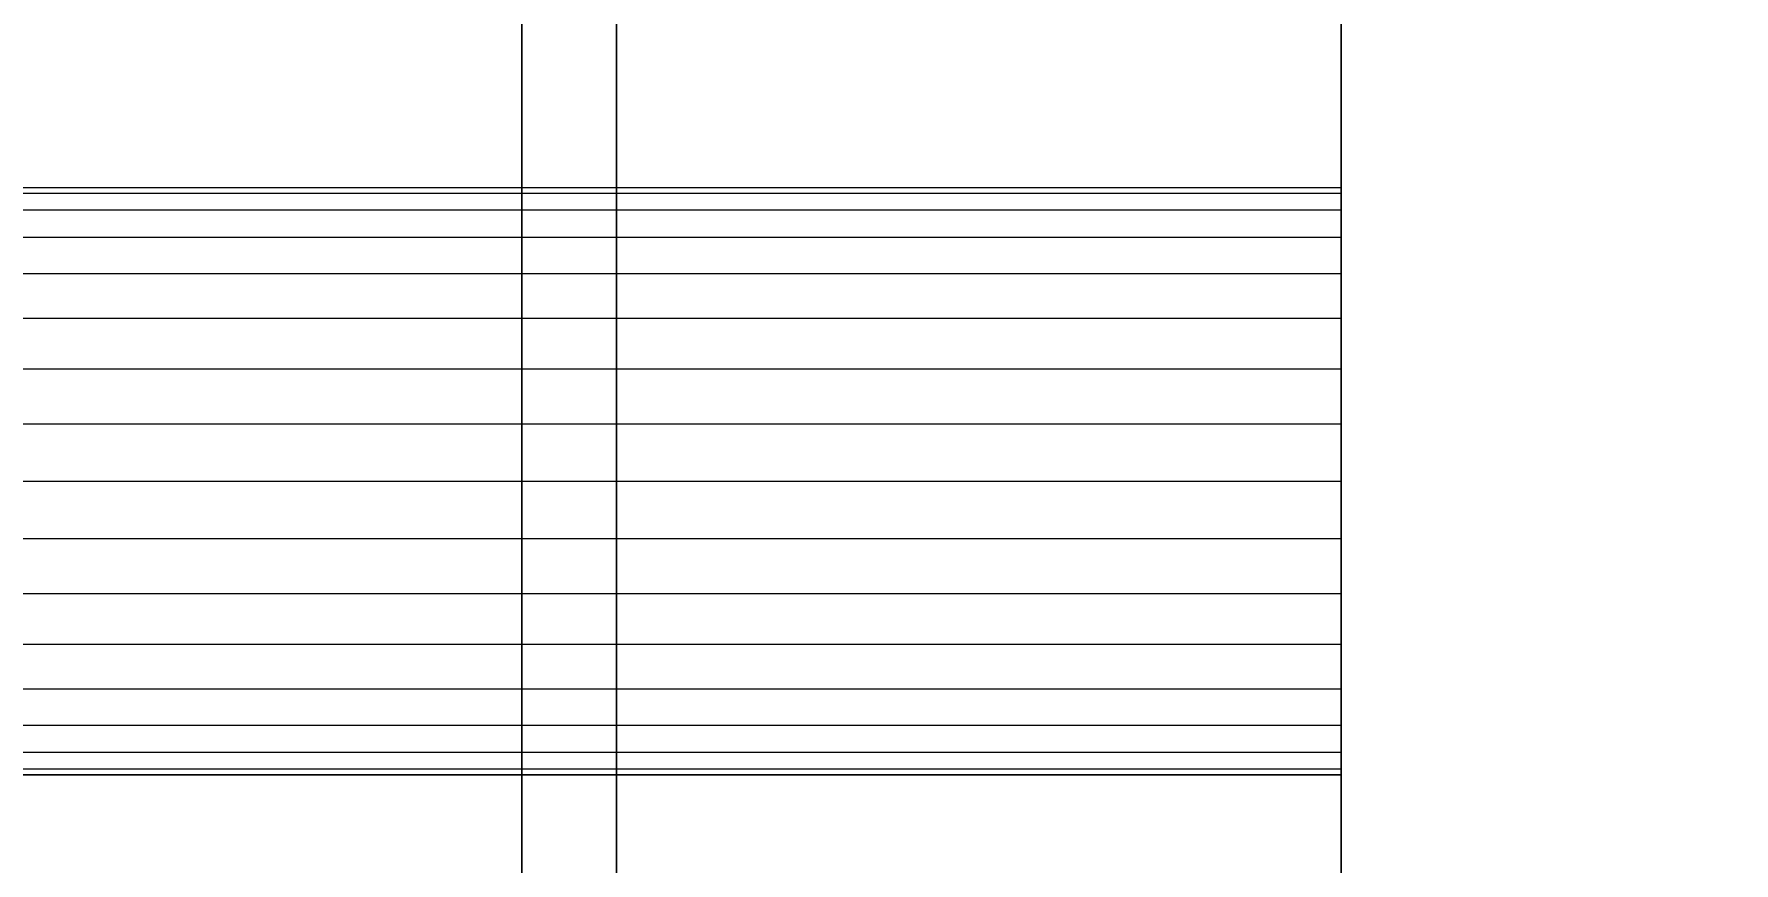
# Model space of a CAD drawing. Header units: millimetres. Extents: x -22443 to 8019, y 3751 to 17584.
# Drawn here: x -19324.7 to -19210.1, y 12241.6 to 12297.4 of the extents above; entities that cross this region are included whole.
import ezdxf

# ---------------------------------------------------------------- set-up
doc = ezdxf.new("R2010")
doc.units = ezdxf.units.MM
for name, color, linetype, lineweight in [('A-ANNO-DIMS', 211, 'Continuous', 9), ('A-ANNO-DIMS-50', 211, 'Continuous', 9), ('A-GENM', 13, 'Continuous', 18)]:
    doc.layers.add(name, color=color, linetype=linetype, lineweight=lineweight)
doc.styles.add('Arial', font='arial.ttf', dxfattribs={"height": 125})
doc.dimstyles.new('Diagonal_-_2_5mm_Arial', dxfattribs={"dimscale": 304.8, "dimtxt": 127.532425, "dimasz": 0.492126, "dimexe": 0.393701, "dimexo": 0.246063, "dimgap": 0.287073, "dimtad": 1, "dimdec": 0, "dimzin": 0, "dimdsep": 46, "dimtxsty": 'Arial', "dimblk1": 'OBLIQUE', "dimblk2": 'OBLIQUE', "dimsah": 1, "dimcen": 0.09, "dimdle": 0.393701, "dimazin": 0, "dimtfac": 1, "dimtdec": 4, "dimtix": 1, "dimtmove": 0, "dimatfit": 3, "dimfxl": 1, "dimtvp": 1, "dimtolj": 1, "dimtzin": 0, "dimarcsym": 2})

# ---------------------------------------------------------------- blocks, each defined once
blk = doc.blocks.new('Nevera de autoservicio single - Nevera de autoservicio single-466915-Level 1')
at = {"layer": 'A-GENM'}
for p, q in [((399.53, -1108.9), (399.53, 1307.98)), ((399.53, 1307.98), (399.53, -1108.9)), ((399.53, -1108.9), (399.53, 1307.98)), ((399.53, 1307.98), (399.53, -1108.9)), ((399.53, -1108.9), (399.53, 1307.98)), ((399.53, -1108.9), (399.53, 1307.98)), ((399.53, -1108.9), (399.53, 1307.98)), ((399.53, -1108.9), (399.53, 1307.98)), ((399.53, -1108.9), (399.53, 1307.98)), ((399.53, 1307.98), (399.53, -1108.9)), ((399.53, -1108.9), (399.53, 1307.98)), ((399.53, 1307.98), (399.53, -1108.9)), ((399.53, -1108.9), (399.53, 1307.98)), ((399.53, 1307.98), (399.53, -1108.9)), ((399.53, -1108.9), (399.53, 1307.98)), ((399.53, 1307.98), (399.53, -1108.9)), ((405.91, -1108.9), (405.91, 1307.98)), ((405.91, -1108.9), (405.91, 1307.98)), ((405.91, 1307.98), (405.91, -1108.9)), ((405.91, 1307.98), (405.91, -1108.9)), ((454.75, 1307.98), (454.75, -1108.9)), ((454.75, -1108.9), (454.75, 1307.98)), ((454.75, -1108.9), (454.75, 1307.98)), ((454.75, -1108.9), (454.75, 1307.98)), ((454.75, -1028.38), (454.75, 977.96)), ((454.75, 154.85), (454.75, 103.4)), ((454.75, 123.19), (255.92, 123.19)), ((454.75, 123.19), (255.92, 123.19)), ((454.75, 123.19), (255.92, 123.19)), ((454.75, 123.19), (255.92, 123.19)), ((454.75, 123.19), (255.92, 123.19)), ((454.75, 123.19), (255.92, 123.19)), ((454.75, 123.19), (255.92, 123.19)), ((454.75, 123.19), (255.92, 123.19)), ((454.75, 123.19), (255.92, 123.19)), ((454.75, 123.19), (255.92, 123.19)), ((454.75, 123.19), (255.92, 123.19)), ((454.75, 123.19), (255.92, 123.19)), ((454.75, 122.81), (255.92, 122.81)), ((454.75, 122.81), (255.92, 122.81)), ((454.75, 122.81), (255.92, 122.81)), ((454.75, 122.81), (255.92, 122.81)), ((454.75, 122.81), (255.92, 122.81)), ((454.75, 122.81), (255.92, 122.81)), ((454.75, 122.81), (255.92, 122.81)), ((454.75, 122.81), (255.92, 122.81)), ((454.75, 122.81), (255.92, 122.81)), ((454.75, 122.81), (255.92, 122.81)), ((454.75, 122.81), (255.92, 122.81)), ((454.75, 122.81), (255.92, 122.81)), ((454.75, 122.81), (255.92, 122.81)), ((454.75, 122.81), (255.92, 122.81)), ((454.75, 122.81), (255.92, 122.81)), ((454.75, 122.81), (255.92, 122.81)), ((454.75, 122.81), (255.92, 122.81)), ((454.75, 122.81), (255.92, 122.81)), ((454.75, 122.81), (255.92, 122.81)), ((454.75, 122.81), (255.92, 122.81)), ((454.75, 122.81), (255.92, 122.81)), ((454.75, 122.81), (255.92, 122.81)), ((454.75, 122.81), (255.92, 122.81)), ((454.75, 122.81), (255.92, 122.81)), ((454.75, 122.84), (454.75, 123.19)), ((454.75, 123.19), (454.75, 122.81)), ((454.75, 122.81), (454.75, 123.19)), ((454.75, 123.19), (454.75, 122.81)), ((454.75, 122.81), (454.75, 123.19)), ((454.75, 123.19), (454.75, 122.81)), ((454.75, 123.13), (454.75, 123.19)), ((454.75, 123.19), (454.75, 122.81)), ((454.75, 123), (454.75, 123.19)), ((454.75, 123.19), (454.75, 122.81)), ((454.75, 123), (454.75, 123.19)), ((454.75, 123.19), (454.75, 122.81)), ((454.75, 122.81), (454.75, 123.19)), ((454.75, 123.19), (454.75, 122.84)), ((454.75, 122.81), (454.75, 123.19)), ((454.75, 123.19), (454.75, 122.81)), ((454.75, 123), (454.75, 123.19)), ((454.75, 123), (454.75, 123.19)), ((454.75, 122.81), (454.75, 123.19)), ((454.75, 122.81), (454.75, 123.19)), ((454.75, 122.81), (454.75, 123.19)), ((454.75, 122.81), (454.75, 123.19)), ((454.75, 123.13), (454.75, 123.19)), ((454.75, 123.19), (454.75, 122.81)), ((454.75, 123.13), (454.75, 122.81)), ((454.75, 122.81), (454.75, 123.13)), ((454.75, 122.81), (454.75, 123)), ((454.75, 123), (454.75, 122.81)), ((454.75, 122.81), (454.75, 123)), ((454.75, 122.81), (454.75, 123)), ((454.75, 122.84), (454.75, 122.81)), ((454.75, 122.84), (454.75, 122.81)), ((454.75, 121.68), (454.75, 122.81)), ((454.75, 122.81), (454.75, 121.68)), ((454.75, 121.68), (454.75, 122.81)), ((454.75, 122.81), (454.75, 121.68)), ((454.75, 121.68), (454.75, 122.81)), ((454.75, 122.81), (454.75, 121.68)), ((454.75, 121.68), (454.75, 122.81)), ((454.75, 122.81), (454.75, 121.68)), ((454.75, 121.68), (454.75, 122.81)), ((454.75, 122.81), (454.75, 121.68)), ((454.75, 121.68), (454.75, 122.81)), ((454.75, 122.81), (454.75, 121.68)), ((454.75, 121.68), (454.75, 122.81)), ((454.75, 122.81), (454.75, 121.68)), ((454.75, 121.68), (454.75, 122.81)), ((454.75, 121.68), (454.75, 122.81)), ((454.75, 121.68), (454.75, 122.81)), ((454.75, 121.68), (454.75, 122.81)), ((454.75, 121.68), (454.75, 122.81)), ((454.75, 121.68), (454.75, 122.81)), ((454.75, 121.68), (454.75, 122.81)), ((454.75, 121.68), (454.75, 122.81)), ((454.75, 121.68), (454.75, 122.81)), ((454.75, 121.68), (454.75, 122.81)), ((454.75, 121.68), (255.92, 121.68)), ((454.75, 121.68), (255.92, 121.68)), ((454.75, 121.68), (255.92, 121.68)), ((454.75, 121.68), (255.92, 121.68)), ((454.75, 121.68), (255.92, 121.68)), ((454.75, 121.68), (255.92, 121.68)), ((454.75, 121.68), (255.92, 121.68)), ((454.75, 121.68), (255.92, 121.68)), ((454.75, 121.68), (255.92, 121.68)), ((454.75, 121.68), (255.92, 121.68)), ((454.75, 121.68), (255.92, 121.68)), ((454.75, 121.68), (255.92, 121.68)), ((454.75, 121.68), (255.92, 121.68)), ((454.75, 121.68), (255.92, 121.68)), ((454.75, 121.68), (255.92, 121.68)), ((454.75, 121.68), (255.92, 121.68)), ((454.75, 121.68), (255.92, 121.68)), ((454.75, 121.68), (255.92, 121.68)), ((454.75, 121.68), (255.92, 121.68)), ((454.75, 121.68), (255.92, 121.68)), ((454.75, 121.68), (255.92, 121.68)), ((454.75, 121.68), (255.92, 121.68)), ((454.75, 121.68), (255.92, 121.68)), ((454.75, 121.68), (255.92, 121.68)), ((454.75, 119.85), (454.75, 121.68)), ((454.75, 121.68), (454.75, 119.85)), ((454.75, 119.85), (454.75, 121.68)), ((454.75, 121.68), (454.75, 119.85)), ((454.75, 119.85), (454.75, 121.68)), ((454.75, 121.68), (454.75, 119.85)), ((454.75, 119.85), (454.75, 121.68)), ((454.75, 121.68), (454.75, 119.85)), ((454.75, 119.85), (454.75, 121.68)), ((454.75, 121.68), (454.75, 119.85)), ((454.75, 119.85), (454.75, 121.68)), ((454.75, 121.68), (454.75, 119.85)), ((454.75, 119.85), (454.75, 121.68)), ((454.75, 121.68), (454.75, 119.85)), ((454.75, 119.85), (454.75, 121.68)), ((454.75, 119.85), (454.75, 121.68)), ((454.75, 119.85), (454.75, 121.68)), ((454.75, 119.85), (454.75, 121.68)), ((454.75, 119.85), (454.75, 121.68)), ((454.75, 119.85), (454.75, 121.68)), ((454.75, 119.85), (454.75, 121.68)), ((454.75, 119.85), (454.75, 121.68)), ((454.75, 119.85), (454.75, 121.68)), ((454.75, 119.85), (454.75, 121.68)), ((454.75, 119.85), (255.92, 119.85)), ((454.75, 119.85), (255.92, 119.85)), ((454.75, 119.85), (255.92, 119.85)), ((454.75, 119.85), (255.92, 119.85)), ((454.75, 119.85), (255.92, 119.85)), ((454.75, 119.85), (255.92, 119.85)), ((454.75, 119.85), (255.92, 119.85)), ((454.75, 119.85), (255.92, 119.85)), ((454.75, 119.85), (255.92, 119.85)), ((454.75, 119.85), (255.92, 119.85)), ((454.75, 119.85), (255.92, 119.85)), ((454.75, 119.85), (255.92, 119.85)), ((454.75, 119.85), (255.92, 119.85)), ((454.75, 119.85), (255.92, 119.85)), ((454.75, 119.85), (255.92, 119.85)), ((454.75, 119.85), (255.92, 119.85)), ((454.75, 119.85), (255.92, 119.85)), ((454.75, 119.85), (255.92, 119.85)), ((454.75, 119.85), (255.92, 119.85)), ((454.75, 119.85), (255.92, 119.85)), ((454.75, 119.85), (255.92, 119.85)), ((454.75, 119.85), (255.92, 119.85)), ((454.75, 119.85), (255.92, 119.85)), ((454.75, 119.85), (255.92, 119.85)), ((454.75, 117.39), (454.75, 119.85)), ((454.75, 119.85), (454.75, 117.39)), ((454.75, 117.39), (454.75, 119.85)), ((454.75, 119.85), (454.75, 117.39)), ((454.75, 117.39), (454.75, 119.85)), ((454.75, 119.85), (454.75, 117.39)), ((454.75, 117.39), (454.75, 119.85)), ((454.75, 119.85), (454.75, 117.39)), ((454.75, 117.39), (454.75, 119.85)), ((454.75, 119.85), (454.75, 117.39)), ((454.75, 117.39), (454.75, 119.85)), ((454.75, 119.85), (454.75, 117.39)), ((454.75, 117.39), (454.75, 119.85)), ((454.75, 119.85), (454.75, 117.39)), ((454.75, 117.39), (454.75, 119.85)), ((454.75, 117.39), (454.75, 119.85)), ((454.75, 117.39), (454.75, 119.85)), ((454.75, 117.39), (454.75, 119.85)), ((454.75, 117.39), (454.75, 119.85)), ((454.75, 117.39), (454.75, 119.85)), ((454.75, 117.39), (454.75, 119.85)), ((454.75, 117.39), (454.75, 119.85)), ((454.75, 117.39), (454.75, 119.85)), ((454.75, 117.39), (454.75, 119.85)), ((454.75, 117.39), (255.92, 117.39)), ((454.75, 117.39), (255.92, 117.39)), ((454.75, 117.39), (255.92, 117.39)), ((454.75, 117.39), (255.92, 117.39)), ((454.75, 117.39), (255.92, 117.39)), ((454.75, 117.39), (255.92, 117.39)), ((454.75, 117.39), (255.92, 117.39)), ((454.75, 117.39), (255.92, 117.39)), ((454.75, 117.39), (255.92, 117.39)), ((454.75, 117.39), (255.92, 117.39)), ((454.75, 117.39), (255.92, 117.39)), ((454.75, 117.39), (255.92, 117.39)), ((454.75, 117.39), (255.92, 117.39)), ((454.75, 117.39), (255.92, 117.39)), ((454.75, 117.39), (255.92, 117.39)), ((454.75, 117.39), (255.92, 117.39)), ((454.75, 117.39), (255.92, 117.39)), ((454.75, 117.39), (255.92, 117.39)), ((454.75, 117.39), (255.92, 117.39)), ((454.75, 117.39), (255.92, 117.39)), ((454.75, 117.39), (255.92, 117.39)), ((454.75, 117.39), (255.92, 117.39)), ((454.75, 117.39), (255.92, 117.39)), ((454.75, 117.39), (255.92, 117.39)), ((454.75, 114.39), (454.75, 117.39)), ((454.75, 117.39), (454.75, 114.39)), ((454.75, 114.39), (454.75, 117.39)), ((454.75, 117.39), (454.75, 114.39)), ((454.75, 114.39), (454.75, 117.39)), ((454.75, 117.39), (454.75, 114.39)), ((454.75, 114.39), (454.75, 117.39)), ((454.75, 117.39), (454.75, 114.39)), ((454.75, 114.39), (454.75, 117.39)), ((454.75, 117.39), (454.75, 114.39)), ((454.75, 114.39), (454.75, 117.39)), ((454.75, 117.39), (454.75, 114.39)), ((454.75, 114.39), (454.75, 117.39)), ((454.75, 117.39), (454.75, 114.39)), ((454.75, 117.39), (454.75, 114.39)), ((454.75, 114.39), (454.75, 117.39)), ((454.75, 114.39), (454.75, 117.39)), ((454.75, 114.39), (454.75, 117.39)), ((454.75, 114.39), (454.75, 117.39)), ((454.75, 114.39), (454.75, 117.39)), ((454.75, 117.39), (454.75, 114.39)), ((454.75, 117.39), (454.75, 114.39)), ((454.75, 114.39), (454.75, 117.39)), ((454.75, 114.39), (454.75, 117.39)), ((454.75, 114.39), (255.92, 114.39)), ((454.75, 114.39), (255.92, 114.39)), ((454.75, 114.39), (255.92, 114.39)), ((454.75, 114.39), (255.92, 114.39)), ((454.75, 114.39), (255.92, 114.39)), ((454.75, 114.39), (255.92, 114.39)), ((454.75, 114.39), (255.92, 114.39)), ((454.75, 114.39), (255.92, 114.39)), ((454.75, 114.39), (255.92, 114.39)), ((454.75, 114.39), (255.92, 114.39)), ((454.75, 114.39), (255.92, 114.39)), ((454.75, 114.39), (255.92, 114.39)), ((454.75, 114.39), (255.92, 114.39)), ((454.75, 114.39), (255.92, 114.39)), ((454.75, 114.39), (255.92, 114.39)), ((454.75, 114.39), (255.92, 114.39)), ((454.75, 114.39), (255.92, 114.39)), ((454.75, 114.39), (255.92, 114.39)), ((454.75, 114.39), (255.92, 114.39)), ((454.75, 114.39), (255.92, 114.39)), ((454.75, 114.39), (255.92, 114.39)), ((454.75, 114.39), (255.92, 114.39)), ((454.75, 114.39), (255.92, 114.39)), ((454.75, 114.39), (255.92, 114.39)), ((454.75, 110.97), (454.75, 114.39)), ((454.75, 114.39), (454.75, 110.97)), ((454.75, 110.97), (454.75, 114.39)), ((454.75, 114.39), (454.75, 110.97)), ((454.75, 110.97), (454.75, 114.39)), ((454.75, 114.39), (454.75, 110.97)), ((454.75, 110.97), (454.75, 114.39)), ((454.75, 114.39), (454.75, 110.97)), ((454.75, 110.97), (454.75, 114.39)), ((454.75, 114.39), (454.75, 110.97)), ((454.75, 110.97), (454.75, 114.39)), ((454.75, 114.39), (454.75, 110.97)), ((454.75, 110.97), (454.75, 114.39)), ((454.75, 114.39), (454.75, 110.97)), ((454.75, 114.39), (454.75, 110.97)), ((454.75, 110.97), (454.75, 114.39)), ((454.75, 110.97), (454.75, 114.39)), ((454.75, 110.97), (454.75, 114.39)), ((454.75, 110.97), (454.75, 114.39)), ((454.75, 110.97), (454.75, 114.39)), ((454.75, 114.39), (454.75, 110.97)), ((454.75, 114.39), (454.75, 110.97)), ((454.75, 110.97), (454.75, 114.39)), ((454.75, 110.97), (454.75, 114.39)), ((454.75, 110.97), (255.92, 110.97)), ((454.75, 110.97), (255.92, 110.97)), ((454.75, 110.97), (255.92, 110.97)), ((454.75, 110.97), (255.92, 110.97)), ((454.75, 110.97), (255.92, 110.97)), ((454.75, 110.97), (255.92, 110.97)), ((454.75, 110.97), (255.92, 110.97)), ((454.75, 110.97), (255.92, 110.97)), ((454.75, 110.97), (255.92, 110.97)), ((454.75, 110.97), (255.92, 110.97)), ((454.75, 110.97), (255.92, 110.97)), ((454.75, 110.97), (255.92, 110.97)), ((454.75, 110.97), (255.92, 110.97)), ((454.75, 110.97), (255.92, 110.97)), ((454.75, 110.97), (255.92, 110.97)), ((454.75, 110.97), (255.92, 110.97)), ((454.75, 110.97), (255.92, 110.97)), ((454.75, 110.97), (255.92, 110.97)), ((454.75, 110.97), (255.92, 110.97)), ((454.75, 110.97), (255.92, 110.97)), ((454.75, 110.97), (255.92, 110.97)), ((454.75, 110.97), (255.92, 110.97)), ((454.75, 110.97), (255.92, 110.97)), ((454.75, 110.97), (255.92, 110.97)), ((454.75, 107.26), (454.75, 110.97)), ((454.75, 110.97), (454.75, 107.26)), ((454.75, 107.26), (454.75, 110.97)), ((454.75, 110.97), (454.75, 107.26)), ((454.75, 107.26), (454.75, 110.97)), ((454.75, 110.97), (454.75, 107.26)), ((454.75, 107.26), (454.75, 110.97)), ((454.75, 110.97), (454.75, 107.26)), ((454.75, 107.26), (454.75, 110.97)), ((454.75, 110.97), (454.75, 107.26)), ((454.75, 107.26), (454.75, 110.97)), ((454.75, 110.97), (454.75, 107.26)), ((454.75, 107.26), (454.75, 110.97)), ((454.75, 110.97), (454.75, 107.26)), ((454.75, 110.97), (454.75, 107.26)), ((454.75, 107.26), (454.75, 110.97)), ((454.75, 107.26), (454.75, 110.97)), ((454.75, 107.26), (454.75, 110.97)), ((454.75, 107.26), (454.75, 110.97)), ((454.75, 107.26), (454.75, 110.97)), ((454.75, 110.97), (454.75, 107.26)), ((454.75, 110.97), (454.75, 107.26)), ((454.75, 107.26), (454.75, 110.97)), ((454.75, 107.26), (454.75, 110.97)), ((454.75, 107.26), (255.92, 107.26)), ((454.75, 107.26), (255.92, 107.26)), ((454.75, 107.26), (255.92, 107.26)), ((454.75, 107.26), (255.92, 107.26)), ((454.75, 107.26), (255.92, 107.26)), ((454.75, 107.26), (255.92, 107.26)), ((454.75, 107.26), (255.92, 107.26)), ((454.75, 107.26), (255.92, 107.26)), ((454.75, 107.26), (255.92, 107.26)), ((454.75, 107.26), (255.92, 107.26)), ((454.75, 107.26), (255.92, 107.26)), ((454.75, 107.26), (255.92, 107.26)), ((454.75, 107.26), (255.92, 107.26)), ((454.75, 107.26), (255.92, 107.26)), ((454.75, 107.26), (255.92, 107.26)), ((454.75, 107.26), (255.92, 107.26)), ((454.75, 107.26), (255.92, 107.26)), ((454.75, 107.26), (255.92, 107.26)), ((454.75, 107.26), (255.92, 107.26)), ((454.75, 107.26), (255.92, 107.26)), ((454.75, 107.26), (255.92, 107.26)), ((454.75, 107.26), (255.92, 107.26)), ((454.75, 107.26), (255.92, 107.26)), ((454.75, 107.26), (255.92, 107.26)), ((454.75, 103.4), (454.75, 107.26)), ((454.75, 107.26), (454.75, 103.4)), ((454.75, 103.4), (454.75, 107.26)), ((454.75, 107.26), (454.75, 103.4)), ((454.75, 103.4), (454.75, 107.26)), ((454.75, 107.26), (454.75, 103.4)), ((454.75, 103.4), (454.75, 107.26)), ((454.75, 107.26), (454.75, 103.4)), ((454.75, 103.4), (454.75, 107.26)), ((454.75, 107.26), (454.75, 103.4)), ((454.75, 103.4), (454.75, 107.26)), ((454.75, 107.26), (454.75, 103.4)), ((454.75, 103.4), (454.75, 107.26)), ((454.75, 107.26), (454.75, 103.4)), ((454.75, 107.26), (454.75, 103.4)), ((454.75, 103.4), (454.75, 107.26)), ((454.75, 103.4), (454.75, 107.26)), ((454.75, 103.4), (454.75, 107.26)), ((454.75, 103.4), (454.75, 107.26)), ((454.75, 103.4), (454.75, 107.26)), ((454.75, 107.26), (454.75, 103.4)), ((454.75, 107.26), (454.75, 103.4)), ((454.75, 103.4), (454.75, 107.26)), ((454.75, 103.4), (454.75, 107.26)), ((454.75, 103.4), (255.92, 103.4)), ((454.75, 103.4), (255.92, 103.4)), ((454.75, 103.4), (255.92, 103.4)), ((454.75, 103.4), (255.92, 103.4)), ((454.75, 103.4), (255.92, 103.4)), ((454.75, 103.4), (255.92, 103.4)), ((454.75, 103.4), (255.92, 103.4)), ((454.75, 103.4), (255.92, 103.4)), ((454.75, 103.4), (255.92, 103.4)), ((454.75, 103.4), (255.92, 103.4)), ((454.75, 103.4), (255.92, 103.4)), ((454.75, 103.4), (255.92, 103.4)), ((454.75, 103.4), (255.92, 103.4)), ((454.75, 103.4), (255.92, 103.4)), ((454.75, 103.4), (255.92, 103.4)), ((454.75, 103.4), (255.92, 103.4)), ((454.75, 103.4), (255.92, 103.4)), ((454.75, 103.4), (255.92, 103.4)), ((454.75, 103.4), (255.92, 103.4)), ((454.75, 103.4), (255.92, 103.4)), ((454.75, 103.4), (255.92, 103.4)), ((454.75, 103.4), (255.92, 103.4)), ((454.75, 103.4), (255.92, 103.4)), ((454.75, 103.4), (255.92, 103.4)), ((454.75, 99.54), (454.75, 103.4)), ((454.75, 103.4), (454.75, 99.54)), ((454.75, 99.54), (454.75, 103.4)), ((454.75, 103.4), (454.75, 99.54)), ((454.75, 99.54), (454.75, 103.4)), ((454.75, 103.4), (454.75, 99.54)), ((454.75, 99.54), (454.75, 103.4)), ((454.75, 103.4), (454.75, 99.54)), ((454.75, 99.54), (454.75, 103.4)), ((454.75, 103.4), (454.75, 99.54)), ((454.75, 99.54), (454.75, 103.4)), ((454.75, 103.4), (454.75, 99.54)), ((454.75, 51.96), (454.75, 103.4)), ((454.75, 103.4), (454.75, 99.54)), ((454.75, 103.4), (454.75, 99.54)), ((454.75, 103.4), (454.75, 99.54)), ((454.75, 103.4), (454.75, 99.54)), ((454.75, 103.4), (454.75, 99.54)), ((454.75, 103.4), (454.75, 99.54)), ((454.75, 103.4), (454.75, 99.54)), ((454.75, 103.4), (454.75, 99.54)), ((454.75, 103.4), (454.75, 99.54)), ((454.75, 103.4), (454.75, 99.54)), ((454.75, 103.4), (454.75, 99.54)), ((454.75, 103.4), (454.75, 99.54)), ((454.75, 99.54), (255.92, 99.54)), ((454.75, 99.54), (255.92, 99.54)), ((454.75, 99.54), (255.92, 99.54)), ((454.75, 99.54), (255.92, 99.54)), ((454.75, 99.54), (255.92, 99.54)), ((454.75, 99.54), (255.92, 99.54)), ((454.75, 99.54), (255.92, 99.54)), ((454.75, 99.54), (255.92, 99.54)), ((454.75, 99.54), (255.92, 99.54)), ((454.75, 99.54), (255.92, 99.54)), ((454.75, 99.54), (255.92, 99.54)), ((454.75, 99.54), (255.92, 99.54)), ((454.75, 99.54), (255.92, 99.54)), ((454.75, 99.54), (255.92, 99.54)), ((454.75, 99.54), (255.92, 99.54)), ((454.75, 99.54), (255.92, 99.54)), ((454.75, 99.54), (255.92, 99.54)), ((454.75, 99.54), (255.92, 99.54)), ((454.75, 99.54), (255.92, 99.54)), ((454.75, 99.54), (255.92, 99.54)), ((454.75, 99.54), (255.92, 99.54)), ((454.75, 99.54), (255.92, 99.54)), ((454.75, 99.54), (255.92, 99.54)), ((454.75, 99.54), (255.92, 99.54)), ((454.75, 95.83), (454.75, 99.54)), ((454.75, 99.54), (454.75, 95.83)), ((454.75, 95.83), (454.75, 99.54)), ((454.75, 99.54), (454.75, 95.83)), ((454.75, 95.83), (454.75, 99.54)), ((454.75, 99.54), (454.75, 95.83)), ((454.75, 95.83), (454.75, 99.54)), ((454.75, 99.54), (454.75, 95.83)), ((454.75, 95.83), (454.75, 99.54)), ((454.75, 99.54), (454.75, 95.83)), ((454.75, 95.83), (454.75, 99.54)), ((454.75, 99.54), (454.75, 95.83)), ((454.75, 99.54), (454.75, 95.83)), ((454.75, 99.54), (454.75, 95.83)), ((454.75, 99.54), (454.75, 95.83)), ((454.75, 99.54), (454.75, 95.83)), ((454.75, 99.54), (454.75, 95.83)), ((454.75, 99.54), (454.75, 95.83)), ((454.75, 95.83), (454.75, 99.54)), ((454.75, 95.83), (454.75, 99.54)), ((454.75, 95.83), (454.75, 99.54)), ((454.75, 95.83), (454.75, 99.54)), ((454.75, 99.54), (454.75, 95.83)), ((454.75, 99.54), (454.75, 95.83)), ((454.75, 95.83), (255.92, 95.83)), ((454.75, 95.83), (255.92, 95.83)), ((454.75, 95.83), (255.92, 95.83)), ((454.75, 95.83), (255.92, 95.83)), ((454.75, 95.83), (255.92, 95.83)), ((454.75, 95.83), (255.92, 95.83)), ((454.75, 95.83), (255.92, 95.83)), ((454.75, 95.83), (255.92, 95.83)), ((454.75, 95.83), (255.92, 95.83)), ((454.75, 95.83), (255.92, 95.83)), ((454.75, 95.83), (255.92, 95.83)), ((454.75, 95.83), (255.92, 95.83)), ((454.75, 95.83), (255.92, 95.83)), ((454.75, 95.83), (255.92, 95.83)), ((454.75, 95.83), (255.92, 95.83)), ((454.75, 95.83), (255.92, 95.83)), ((454.75, 95.83), (255.92, 95.83)), ((454.75, 95.83), (255.92, 95.83)), ((454.75, 95.83), (255.92, 95.83)), ((454.75, 95.83), (255.92, 95.83)), ((454.75, 95.83), (255.92, 95.83)), ((454.75, 95.83), (255.92, 95.83)), ((454.75, 95.83), (255.92, 95.83)), ((454.75, 95.83), (255.92, 95.83)), ((454.75, 92.41), (454.75, 95.83)), ((454.75, 95.83), (454.75, 92.41)), ((454.75, 92.41), (454.75, 95.83)), ((454.75, 95.83), (454.75, 92.41)), ((454.75, 92.41), (454.75, 95.83)), ((454.75, 95.83), (454.75, 92.41)), ((454.75, 92.41), (454.75, 95.83)), ((454.75, 95.83), (454.75, 92.41)), ((454.75, 92.41), (454.75, 95.83)), ((454.75, 95.83), (454.75, 92.41)), ((454.75, 92.41), (454.75, 95.83)), ((454.75, 95.83), (454.75, 92.41)), ((454.75, 95.83), (454.75, 92.41)), ((454.75, 95.83), (454.75, 92.41)), ((454.75, 95.83), (454.75, 92.41)), ((454.75, 95.83), (454.75, 92.41)), ((454.75, 95.83), (454.75, 92.41)), ((454.75, 95.83), (454.75, 92.41)), ((454.75, 92.41), (454.75, 95.83)), ((454.75, 92.41), (454.75, 95.83)), ((454.75, 92.41), (454.75, 95.83)), ((454.75, 92.41), (454.75, 95.83)), ((454.75, 95.83), (454.75, 92.41)), ((454.75, 95.83), (454.75, 92.41)), ((454.75, 92.41), (255.92, 92.41)), ((454.75, 92.41), (255.92, 92.41)), ((454.75, 92.41), (255.92, 92.41)), ((454.75, 92.41), (255.92, 92.41)), ((454.75, 92.41), (255.92, 92.41)), ((454.75, 92.41), (255.92, 92.41)), ((454.75, 92.41), (255.92, 92.41)), ((454.75, 92.41), (255.92, 92.41)), ((454.75, 92.41), (255.92, 92.41)), ((454.75, 92.41), (255.92, 92.41)), ((454.75, 92.41), (255.92, 92.41)), ((454.75, 92.41), (255.92, 92.41)), ((454.75, 92.41), (255.92, 92.41)), ((454.75, 92.41), (255.92, 92.41)), ((454.75, 92.41), (255.92, 92.41)), ((454.75, 92.41), (255.92, 92.41)), ((454.75, 92.41), (255.92, 92.41)), ((454.75, 92.41), (255.92, 92.41)), ((454.75, 92.41), (255.92, 92.41)), ((454.75, 92.41), (255.92, 92.41)), ((454.75, 92.41), (255.92, 92.41)), ((454.75, 92.41), (255.92, 92.41)), ((454.75, 92.41), (255.92, 92.41)), ((454.75, 92.41), (255.92, 92.41)), ((454.75, 89.41), (454.75, 92.41)), ((454.75, 92.41), (454.75, 89.41)), ((454.75, 89.41), (454.75, 92.41)), ((454.75, 92.41), (454.75, 89.41)), ((454.75, 89.41), (454.75, 92.41)), ((454.75, 92.41), (454.75, 89.41)), ((454.75, 89.41), (454.75, 92.41)), ((454.75, 92.41), (454.75, 89.41)), ((454.75, 89.41), (454.75, 92.41)), ((454.75, 92.41), (454.75, 89.41)), ((454.75, 89.41), (454.75, 92.41)), ((454.75, 92.41), (454.75, 89.41)), ((454.75, 92.41), (454.75, 89.41)), ((454.75, 92.41), (454.75, 89.41)), ((454.75, 92.41), (454.75, 89.41)), ((454.75, 92.41), (454.75, 89.41)), ((454.75, 92.41), (454.75, 89.41)), ((454.75, 92.41), (454.75, 89.41)), ((454.75, 89.41), (454.75, 92.41)), ((454.75, 89.41), (454.75, 92.41)), ((454.75, 89.41), (454.75, 92.41)), ((454.75, 89.41), (454.75, 92.41)), ((454.75, 92.41), (454.75, 89.41)), ((454.75, 92.41), (454.75, 89.41)), ((454.75, 89.41), (255.92, 89.41)), ((454.75, 89.41), (255.92, 89.41)), ((454.75, 89.41), (255.92, 89.41)), ((454.75, 89.41), (255.92, 89.41)), ((454.75, 89.41), (255.92, 89.41)), ((454.75, 89.41), (255.92, 89.41)), ((454.75, 89.41), (255.92, 89.41)), ((454.75, 89.41), (255.92, 89.41)), ((454.75, 89.41), (255.92, 89.41)), ((454.75, 89.41), (255.92, 89.41)), ((454.75, 89.41), (255.92, 89.41)), ((454.75, 89.41), (255.92, 89.41)), ((454.75, 89.41), (255.92, 89.41)), ((454.75, 89.41), (255.92, 89.41)), ((454.75, 89.41), (255.92, 89.41)), ((454.75, 89.41), (255.92, 89.41)), ((454.75, 89.41), (255.92, 89.41)), ((454.75, 89.41), (255.92, 89.41)), ((454.75, 89.41), (255.92, 89.41)), ((454.75, 89.41), (255.92, 89.41)), ((454.75, 89.41), (255.92, 89.41)), ((454.75, 89.41), (255.92, 89.41)), ((454.75, 89.41), (255.92, 89.41)), ((454.75, 89.41), (255.92, 89.41)), ((454.75, 86.95), (454.75, 89.41)), ((454.75, 89.41), (454.75, 86.95)), ((454.75, 86.95), (454.75, 89.41)), ((454.75, 89.41), (454.75, 86.95)), ((454.75, 86.95), (454.75, 89.41)), ((454.75, 89.41), (454.75, 86.95)), ((454.75, 86.95), (454.75, 89.41)), ((454.75, 89.41), (454.75, 86.95)), ((454.75, 86.95), (454.75, 89.41)), ((454.75, 89.41), (454.75, 86.95)), ((454.75, 86.95), (454.75, 89.41)), ((454.75, 89.41), (454.75, 86.95)), ((454.75, 89.41), (454.75, 86.95)), ((454.75, 89.41), (454.75, 86.95)), ((454.75, 89.41), (454.75, 86.95)), ((454.75, 89.41), (454.75, 86.95)), ((454.75, 89.41), (454.75, 86.95)), ((454.75, 89.41), (454.75, 86.95)), ((454.75, 86.95), (454.75, 89.41)), ((454.75, 89.41), (454.75, 86.95)), ((454.75, 89.41), (454.75, 86.95)), ((454.75, 89.41), (454.75, 86.95)), ((454.75, 89.41), (454.75, 86.95)), ((454.75, 89.41), (454.75, 86.95)), ((454.75, 86.95), (255.92, 86.95)), ((454.75, 86.95), (255.92, 86.95)), ((454.75, 86.95), (255.92, 86.95)), ((454.75, 86.95), (255.92, 86.95)), ((454.75, 86.95), (255.92, 86.95)), ((454.75, 86.95), (255.92, 86.95)), ((454.75, 86.95), (255.92, 86.95)), ((454.75, 86.95), (255.92, 86.95)), ((454.75, 86.95), (255.92, 86.95)), ((454.75, 86.95), (255.92, 86.95)), ((454.75, 86.95), (255.92, 86.95)), ((454.75, 86.95), (255.92, 86.95)), ((454.75, 86.95), (255.92, 86.95)), ((454.75, 86.95), (255.92, 86.95)), ((454.75, 86.95), (255.92, 86.95)), ((454.75, 86.95), (255.92, 86.95)), ((454.75, 86.95), (255.92, 86.95)), ((454.75, 86.95), (255.92, 86.95)), ((454.75, 86.95), (255.92, 86.95)), ((454.75, 86.95), (255.92, 86.95)), ((454.75, 86.95), (255.92, 86.95)), ((454.75, 86.95), (255.92, 86.95)), ((454.75, 86.95), (255.92, 86.95)), ((454.75, 86.95), (255.92, 86.95)), ((454.75, 85.12), (454.75, 86.95)), ((454.75, 86.95), (454.75, 85.12)), ((454.75, 85.12), (454.75, 86.95)), ((454.75, 86.95), (454.75, 85.12)), ((454.75, 85.12), (454.75, 86.95)), ((454.75, 86.95), (454.75, 85.12)), ((454.75, 85.12), (454.75, 86.95)), ((454.75, 86.95), (454.75, 85.12)), ((454.75, 85.12), (454.75, 86.95)), ((454.75, 86.95), (454.75, 85.12)), ((454.75, 85.12), (454.75, 86.95)), ((454.75, 86.95), (454.75, 85.12)), ((454.75, 86.95), (454.75, 85.12)), ((454.75, 85.12), (454.75, 86.95)), ((454.75, 86.95), (454.75, 85.12)), ((454.75, 86.95), (454.75, 85.12)), ((454.75, 86.95), (454.75, 85.12)), ((454.75, 86.95), (454.75, 85.12)), ((454.75, 86.95), (454.75, 85.12)), ((454.75, 86.95), (454.75, 85.12)), ((454.75, 86.95), (454.75, 85.12)), ((454.75, 86.95), (454.75, 85.12)), ((454.75, 86.95), (454.75, 85.12)), ((454.75, 86.95), (454.75, 85.12)), ((454.75, 85.12), (255.92, 85.12)), ((454.75, 85.12), (255.92, 85.12)), ((454.75, 85.12), (255.92, 85.12)), ((454.75, 85.12), (255.92, 85.12)), ((454.75, 85.12), (255.92, 85.12)), ((454.75, 85.12), (255.92, 85.12)), ((454.75, 85.12), (255.92, 85.12)), ((454.75, 85.12), (255.92, 85.12)), ((454.75, 85.12), (255.92, 85.12)), ((454.75, 85.12), (255.92, 85.12)), ((454.75, 85.12), (255.92, 85.12)), ((454.75, 85.12), (255.92, 85.12)), ((454.75, 85.12), (255.92, 85.12)), ((454.75, 85.12), (255.92, 85.12)), ((454.75, 85.12), (255.92, 85.12)), ((454.75, 85.12), (255.92, 85.12)), ((454.75, 85.12), (255.92, 85.12)), ((454.75, 85.12), (255.92, 85.12)), ((454.75, 85.12), (255.92, 85.12)), ((454.75, 85.12), (255.92, 85.12)), ((454.75, 85.12), (255.92, 85.12)), ((454.75, 85.12), (255.92, 85.12)), ((454.75, 85.12), (255.92, 85.12)), ((454.75, 85.12), (255.92, 85.12)), ((454.75, 84), (454.75, 85.12)), ((454.75, 85.12), (454.75, 84)), ((454.75, 84), (454.75, 85.12)), ((454.75, 85.12), (454.75, 84)), ((454.75, 84), (454.75, 85.12)), ((454.75, 85.12), (454.75, 84)), ((454.75, 84), (454.75, 85.12)), ((454.75, 85.12), (454.75, 84)), ((454.75, 84), (454.75, 85.12)), ((454.75, 85.12), (454.75, 84)), ((454.75, 84), (454.75, 85.12)), ((454.75, 85.12), (454.75, 84)), ((454.75, 85.12), (454.75, 84)), ((454.75, 84), (454.75, 85.12)), ((454.75, 85.12), (454.75, 84)), ((454.75, 85.12), (454.75, 84)), ((454.75, 85.12), (454.75, 84)), ((454.75, 85.12), (454.75, 84)), ((454.75, 85.12), (454.75, 84)), ((454.75, 85.12), (454.75, 84)), ((454.75, 85.12), (454.75, 84)), ((454.75, 85.12), (454.75, 84)), ((454.75, 85.12), (454.75, 84)), ((454.75, 85.12), (454.75, 84)), ((454.75, 84), (255.92, 84)), ((454.75, 84), (255.92, 84)), ((454.75, 84), (255.92, 84)), ((454.75, 84), (255.92, 84)), ((454.75, 84), (255.92, 84)), ((454.75, 84), (255.92, 84)), ((454.75, 84), (255.92, 84)), ((454.75, 84), (255.92, 84)), ((454.75, 84), (255.92, 84)), ((454.75, 84), (255.92, 84)), ((454.75, 84), (255.92, 84)), ((454.75, 84), (255.92, 84)), ((454.75, 84), (255.92, 84)), ((454.75, 84), (255.92, 84)), ((454.75, 84), (255.92, 84)), ((454.75, 84), (255.92, 84)), ((454.75, 84), (255.92, 84)), ((454.75, 84), (255.92, 84)), ((454.75, 84), (255.92, 84)), ((454.75, 84), (255.92, 84)), ((454.75, 84), (255.92, 84)), ((454.75, 84), (255.92, 84)), ((454.75, 84), (255.92, 84)), ((454.75, 84), (255.92, 84)), ((454.75, 83.96), (454.75, 84)), ((454.75, 84), (454.75, 83.62)), ((454.75, 83.62), (454.75, 84)), ((454.75, 84), (454.75, 83.62)), ((454.75, 83.62), (454.75, 84)), ((454.75, 84), (454.75, 83.62)), ((454.75, 83.62), (454.75, 84)), ((454.75, 84), (454.75, 83.62)), ((454.75, 83.81), (454.75, 84)), ((454.75, 84), (454.75, 83.62)), ((454.75, 83.81), (454.75, 84)), ((454.75, 84), (454.75, 83.62)), ((454.75, 84), (454.75, 83.62)), ((454.75, 83.96), (454.75, 84)), ((454.75, 84), (454.75, 83.81)), ((454.75, 84), (454.75, 83.81)), ((454.75, 84), (454.75, 83.62)), ((454.75, 84), (454.75, 83.62)), ((454.75, 84), (454.75, 83.62)), ((454.75, 84), (454.75, 83.62)), ((454.75, 83.62), (454.75, 84)), ((454.75, 83.62), (454.75, 84)), ((454.75, 84), (454.75, 83.62)), ((454.75, 83.62), (454.75, 84)), ((454.75, 83.96), (454.75, 83.62)), ((454.75, 83.62), (454.75, 83.96)), ((454.75, 83.81), (454.75, 83.62)), ((454.75, 83.81), (454.75, 83.62)), ((454.75, 83.81), (454.75, 83.62)), ((454.75, 83.81), (454.75, 83.62)), ((255.92, 83.62), (454.75, 83.62)), ((454.75, 83.62), (255.92, 83.62)), ((454.75, 83.62), (255.92, 83.62)), ((454.75, 83.62), (255.92, 83.62)), ((454.75, 83.62), (255.92, 83.62)), ((454.75, 83.62), (255.92, 83.62)), ((454.75, 83.62), (255.92, 83.62)), ((454.75, 83.62), (255.92, 83.62)), ((454.75, 83.62), (255.92, 83.62)), ((454.75, 83.62), (255.92, 83.62)), ((255.92, 83.62), (454.75, 83.62)), ((454.75, 83.62), (255.92, 83.62))]:
    blk.add_line(p, q, dxfattribs=at)
blk = doc.blocks.new('DIMBLOCK4-Level 1')
at = {"layer": 'A-ANNO-DIMS-50'}
for p, q in [((-22191.52, 15666.47), (-22191.52, 7546.47)), ((-22191.52, 15546.47), (-22311.52, 15546.47)), ((-22191.52, 15546.47), (-11329.57, 15546.47)), ((-22191.52, 7666.47), (-22311.52, 7666.47)), ((-22191.52, 7666.47), (-20582.65, 7666.47))]:
    blk.add_line(p, q, dxfattribs=at)
at = {"layer": 'A-ANNO-DIMS-50', "lineweight": 35}
for p, q in [((-22191.52, 15546.47), (-22266.52, 15621.47)), ((-22191.52, 15546.47), (-22116.52, 15471.47)), ((-22191.52, 7666.47), (-22266.52, 7741.47)), ((-22191.52, 7666.47), (-22116.52, 7591.47))]:
    blk.add_line(p, q, dxfattribs=at)
at = {"layer": 'A-ANNO-DIMS-50', "color": 0, "insert": (-22441.3, 11414.19), "char_height": 125, "width": 461.4712, "attachment_point": 1, "rotation": 90, "line_spacing_factor": 0.941778, "style": 'Arial'}
blk.add_mtext('7880', dxfattribs=at)
blk = doc.blocks.new('_Oblique')
at = {"color": 0, "linetype": 'ByBlock', "lineweight": -2}
blk.add_line((-0.5, -0.5), (0.5, 0.5), dxfattribs=at)

msp = doc.modelspace()

# ---------------------------------------------------------------- block references
at = {"layer": 'A-GENM'}
msp.add_blockref('Nevera de autoservicio single - Nevera de autoservicio single-466915-Level 1', (-19691.37, 12163.87), dxfattribs=at)

# ---------------------------------------------------------------- dimensions: what is measured, and where the dimension line sits
at = {"layer": 'A-ANNO-DIMS'}
dim = msp.add_linear_dim(base=(-22191.52, 7666.47), p1=(-11254.57, 15546.47), p2=(-20507.65, 7666.47), angle=90, dimstyle='Diagonal_-_2_5mm_Arial', override={"dimpost": '<>', "dimfxl": 12153.760552}, dxfattribs=at)
dim.commit()
dim.dimension.update_dxf_attribs({"geometry": 'DIMBLOCK4-Level 1', "text_midpoint": (-22342.84, 11606.47)})

doc.saveas('drawing.dxf')
